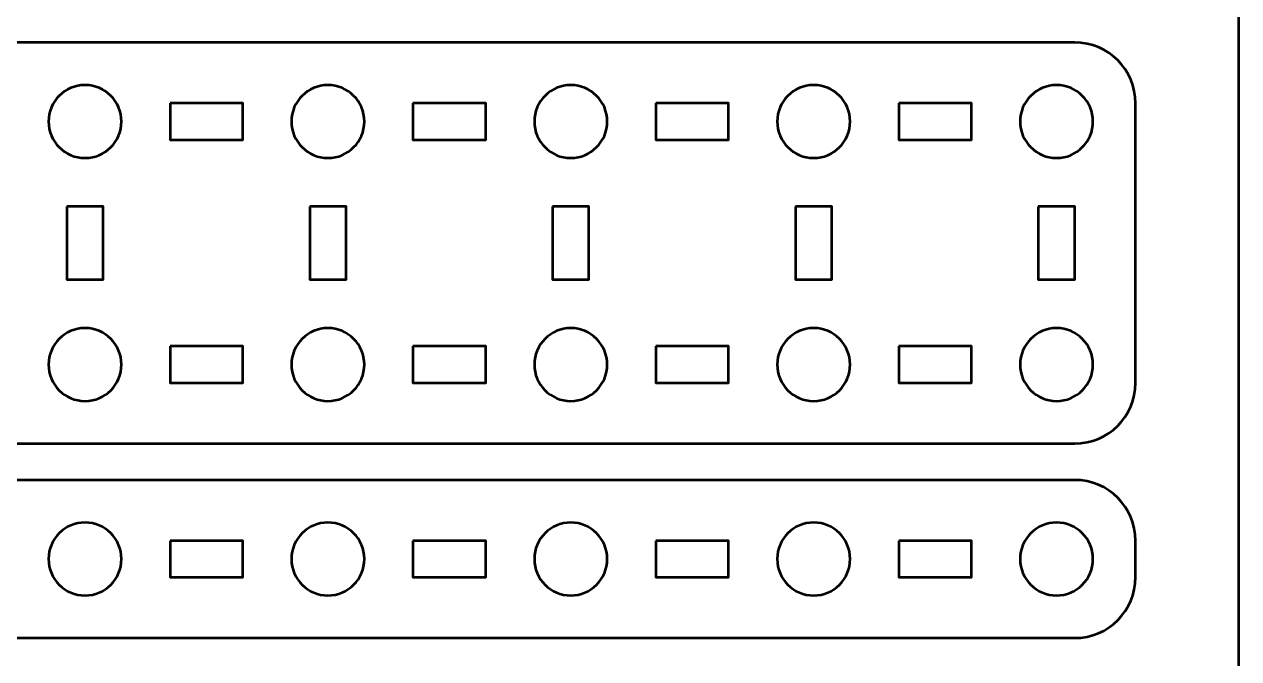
# Model space of a CAD drawing. Header units: centimetres. Extents: x -21 to 0, y -29.7 to 0.
# Drawn here: x -10 to 0, y -21.97 to -16.75 of the extents above; entities that cross this region are included whole.
import ezdxf

# ---------------------------------------------------------------- set-up
doc = ezdxf.new("R2010")
doc.units = ezdxf.units.CM
doc.header["$MEASUREMENT"] = 0
doc.layers.add('Layer 1', color=7, linetype='Continuous')

msp = doc.modelspace()

# ---------------------------------------------------------------- linework, layer by layer
at = {"layer": 'Layer 1', "color": 22, "lineweight": 53}
msp.add_open_spline([(-21.00003, -29.19996), (-21.00003, -29.19996), (-21.00003, -0.49992), (-21.00003, -0.49992), (-21.00003, -0.49992), (-21.00003, -0.22295), (-20.77694, 0.00004), (-20.49994, 0.00004), (-20.49994, 0.00004), (-20.49994, 0.00004), (-0.50008, 0.00004), (-0.50008, 0.00004), (-0.50008, 0.00004), (-0.22294, 0.00004), (0.00002, -0.22295), (0.00002, -0.49992), (0.00002, -0.49992), (0.00002, -0.49992), (0.00002, -29.19996), (0.00002, -29.19996), (0.00002, -29.19996), (0.00002, -29.47696), (-0.22294, -29.70005), (-0.50008, -29.70005), (-0.50008, -29.70005), (-0.50008, -29.70005), (-20.49994, -29.70005), (-20.49994, -29.70005), (-20.49994, -29.70005), (-20.77694, -29.70005), (-21.00003, -29.47696), (-21.00003, -29.19996)], degree=3, knots=[0, 0, 0, 0, 0.125, 0.125, 0.125, 0.125, 0.25, 0.25, 0.25, 0.25, 0.375, 0.375, 0.375, 0.375, 0.5, 0.5, 0.5, 0.5, 0.625, 0.625, 0.625, 0.625, 0.75, 0.75, 0.75, 0.75, 0.875, 0.875, 0.875, 0.875, 1, 1, 1, 1], dxfattribs=at)
at = {"layer": 'Layer 1', "color": 2, "lineweight": 53}
for points in [[(-19.64994, -16.90001), (-19.64994, -16.90001), (-1.35007, -16.90001), (-1.35007, -16.90001), (-1.35007, -16.90001), (-1.07307, -16.90001), (-0.84997, -17.12311), (-0.84997, -17.40011), (-0.84997, -17.40011), (-0.84997, -17.40011), (-0.84997, -19.70003), (-0.84997, -19.70003), (-0.84997, -19.70003), (-0.84997, -19.97704), (-1.07307, -20.19999), (-1.35007, -20.19999), (-1.35007, -20.19999), (-1.35007, -20.19999), (-19.64994, -20.19999), (-19.64994, -20.19999), (-19.64994, -20.19999), (-19.92694, -20.19999), (-20.15003, -19.97704), (-20.15003, -19.70003), (-20.15003, -19.70003), (-20.15003, -19.70003), (-20.15003, -17.40011), (-20.15003, -17.40011), (-20.15003, -17.40011), (-20.15003, -17.12311), (-19.92694, -16.90001), (-19.64994, -16.90001)], [(-19.64997, -20.50008), (-19.64997, -20.50008), (-1.35004, -20.50008), (-1.35004, -20.50008), (-1.35004, -20.50008), (-1.07304, -20.50008), (-0.84994, -20.72317), (-0.84994, -21.00017), (-0.84994, -21.00017), (-0.84994, -21.00017), (-0.84994, -21.30018), (-0.84994, -21.30018), (-0.84994, -21.30018), (-0.84994, -21.57714), (-1.07304, -21.8001), (-1.35004, -21.8001), (-1.35004, -21.8001), (-1.35004, -21.8001), (-19.64997, -21.8001), (-19.64997, -21.8001), (-19.64997, -21.8001), (-19.92697, -21.8001), (-20.15006, -21.57714), (-20.15006, -21.30018), (-20.15006, -21.30018), (-20.15006, -21.30018), (-20.15006, -21.00017), (-20.15006, -21.00017), (-20.15006, -21.00017), (-20.15006, -20.72317), (-19.92697, -20.50008), (-19.64997, -20.50008)]]:
    msp.add_open_spline(points, degree=3, knots=[0, 0, 0, 0, 0.125, 0.125, 0.125, 0.125, 0.25, 0.25, 0.25, 0.25, 0.375, 0.375, 0.375, 0.375, 0.5, 0.5, 0.5, 0.5, 0.625, 0.625, 0.625, 0.625, 0.75, 0.75, 0.75, 0.75, 0.875, 0.875, 0.875, 0.875, 1, 1, 1, 1], dxfattribs=at)
at = {"layer": 'Layer 1', "lineweight": 53}
for points in [[(-9.20005, -17.55004), (-9.20005, -17.71581), (-9.33439, -17.85004), (-9.50002, -17.85004), (-9.50002, -17.85004), (-9.66568, -17.85004), (-9.80002, -17.71581), (-9.80002, -17.55004), (-9.80002, -17.55004), (-9.80002, -17.38438), (-9.66568, -17.25004), (-9.50002, -17.25004), (-9.50002, -17.25004), (-9.33439, -17.25004), (-9.20005, -17.38438), (-9.20005, -17.55004)], [(-7.19995, -17.55004), (-7.19995, -17.71581), (-7.33433, -17.85004), (-7.49996, -17.85004), (-7.49996, -17.85004), (-7.66573, -17.85004), (-7.79996, -17.71581), (-7.79996, -17.55004), (-7.79996, -17.55004), (-7.79996, -17.38438), (-7.66573, -17.25004), (-7.49996, -17.25004), (-7.49996, -17.25004), (-7.33433, -17.25004), (-7.19995, -17.38438), (-7.19995, -17.55004)], [(-5.20003, -17.55004), (-5.20003, -17.71581), (-5.33437, -17.85004), (-5.50002, -17.85004), (-5.50002, -17.85004), (-5.66565, -17.85004), (-5.80003, -17.71581), (-5.80003, -17.55004), (-5.80003, -17.55004), (-5.80003, -17.38438), (-5.66565, -17.25004), (-5.50002, -17.25004), (-5.50002, -17.25004), (-5.33437, -17.25004), (-5.20003, -17.38438), (-5.20003, -17.55004)], [(-3.20006, -17.55004), (-3.20006, -17.71581), (-3.3343, -17.85004), (-3.50007, -17.85004), (-3.50007, -17.85004), (-3.66573, -17.85004), (-3.80007, -17.71581), (-3.80007, -17.55004), (-3.80007, -17.55004), (-3.80007, -17.38438), (-3.66573, -17.25004), (-3.50007, -17.25004), (-3.50007, -17.25004), (-3.3343, -17.25004), (-3.20006, -17.38438), (-3.20006, -17.55004)], [(-1.2, -17.55004), (-1.2, -17.71581), (-1.33437, -17.85004), (-1.5, -17.85004), (-1.5, -17.85004), (-1.66577, -17.85004), (-1.8, -17.71581), (-1.8, -17.55004), (-1.8, -17.55004), (-1.8, -17.38438), (-1.66577, -17.25004), (-1.5, -17.25004), (-1.5, -17.25004), (-1.33437, -17.25004), (-1.2, -17.38438), (-1.2, -17.55004)], [(-8.8, -17.40011), (-8.8, -17.40011), (-8.20001, -17.40011), (-8.20001, -17.40011), (-8.20001, -17.40011), (-8.20001, -17.40011), (-8.20001, -17.70011), (-8.20001, -17.70011), (-8.20001, -17.70011), (-8.20001, -17.70011), (-8.8, -17.70011), (-8.8, -17.70011), (-8.8, -17.70011), (-8.8, -17.70011), (-8.8, -17.40011), (-8.8, -17.40011)], [(-6.80005, -17.40011), (-6.80005, -17.40011), (-6.20004, -17.40011), (-6.20004, -17.40011), (-6.20004, -17.40011), (-6.20004, -17.40011), (-6.20004, -17.70011), (-6.20004, -17.70011), (-6.20004, -17.70011), (-6.20004, -17.70011), (-6.80005, -17.70011), (-6.80005, -17.70011), (-6.80005, -17.70011), (-6.80005, -17.70011), (-6.80005, -17.40011), (-6.80005, -17.40011)], [(-4.79998, -17.40011), (-4.79998, -17.40011), (-4.19998, -17.40011), (-4.19998, -17.40011), (-4.19998, -17.40011), (-4.19998, -17.40011), (-4.19998, -17.70011), (-4.19998, -17.70011), (-4.19998, -17.70011), (-4.19998, -17.70011), (-4.79998, -17.70011), (-4.79998, -17.70011), (-4.79998, -17.70011), (-4.79998, -17.70011), (-4.79998, -17.40011), (-4.79998, -17.40011)], [(-2.80005, -17.40011), (-2.80005, -17.40011), (-2.20004, -17.40011), (-2.20004, -17.40011), (-2.20004, -17.40011), (-2.20004, -17.40011), (-2.20004, -17.70011), (-2.20004, -17.70011), (-2.20004, -17.70011), (-2.20004, -17.70011), (-2.80005, -17.70011), (-2.80005, -17.70011), (-2.80005, -17.70011), (-2.80005, -17.70011), (-2.80005, -17.40011), (-2.80005, -17.40011)], [(-9.64995, -18.25006), (-9.64995, -18.25006), (-9.34995, -18.25006), (-9.34995, -18.25006), (-9.34995, -18.25006), (-9.34995, -18.25006), (-9.34995, -18.85005), (-9.34995, -18.85005), (-9.34995, -18.85005), (-9.34995, -18.85005), (-9.64995, -18.85005), (-9.64995, -18.85005), (-9.64995, -18.85005), (-9.64995, -18.85005), (-9.64995, -18.25006), (-9.64995, -18.25006)], [(-7.65003, -18.25006), (-7.65003, -18.25006), (-7.35003, -18.25006), (-7.35003, -18.25006), (-7.35003, -18.25006), (-7.35003, -18.25006), (-7.35003, -18.85005), (-7.35003, -18.85005), (-7.35003, -18.85005), (-7.35003, -18.85005), (-7.65003, -18.85005), (-7.65003, -18.85005), (-7.65003, -18.85005), (-7.65003, -18.85005), (-7.65003, -18.25006), (-7.65003, -18.25006)], [(-5.6501, -18.25006), (-5.6501, -18.25006), (-5.35009, -18.25006), (-5.35009, -18.25006), (-5.35009, -18.25006), (-5.35009, -18.25006), (-5.35009, -18.85005), (-5.35009, -18.85005), (-5.35009, -18.85005), (-5.35009, -18.85005), (-5.6501, -18.85005), (-5.6501, -18.85005), (-5.6501, -18.85005), (-5.6501, -18.85005), (-5.6501, -18.25006), (-5.6501, -18.25006)], [(-3.65, -18.25006), (-3.65, -18.25006), (-3.34999, -18.25006), (-3.34999, -18.25006), (-3.34999, -18.25006), (-3.34999, -18.25006), (-3.34999, -18.85005), (-3.34999, -18.85005), (-3.34999, -18.85005), (-3.34999, -18.85005), (-3.65, -18.85005), (-3.65, -18.85005), (-3.65, -18.85005), (-3.65, -18.85005), (-3.65, -18.25006), (-3.65, -18.25006)], [(-1.65007, -18.25006), (-1.65007, -18.25006), (-1.35007, -18.25006), (-1.35007, -18.25006), (-1.35007, -18.25006), (-1.35007, -18.25006), (-1.35007, -18.85005), (-1.35007, -18.85005), (-1.35007, -18.85005), (-1.35007, -18.85005), (-1.65007, -18.85005), (-1.65007, -18.85005), (-1.65007, -18.85005), (-1.65007, -18.85005), (-1.65007, -18.25006), (-1.65007, -18.25006)], [(-9.20005, -19.5501), (-9.20005, -19.71573), (-9.33439, -19.85011), (-9.50002, -19.85011), (-9.50002, -19.85011), (-9.66568, -19.85011), (-9.80002, -19.71573), (-9.80002, -19.5501), (-9.80002, -19.5501), (-9.80002, -19.38433), (-9.66568, -19.2501), (-9.50002, -19.2501), (-9.50002, -19.2501), (-9.33439, -19.2501), (-9.20005, -19.38433), (-9.20005, -19.5501)], [(-7.19995, -19.5501), (-7.19995, -19.71573), (-7.33433, -19.85011), (-7.49996, -19.85011), (-7.49996, -19.85011), (-7.66573, -19.85011), (-7.79996, -19.71573), (-7.79996, -19.5501), (-7.79996, -19.5501), (-7.79996, -19.38433), (-7.66573, -19.2501), (-7.49996, -19.2501), (-7.49996, -19.2501), (-7.33433, -19.2501), (-7.19995, -19.38433), (-7.19995, -19.5501)], [(-5.20003, -19.5501), (-5.20003, -19.71573), (-5.33437, -19.85011), (-5.50002, -19.85011), (-5.50002, -19.85011), (-5.66565, -19.85011), (-5.80003, -19.71573), (-5.80003, -19.5501), (-5.80003, -19.5501), (-5.80003, -19.38433), (-5.66565, -19.2501), (-5.50002, -19.2501), (-5.50002, -19.2501), (-5.33437, -19.2501), (-5.20003, -19.38433), (-5.20003, -19.5501)], [(-3.20006, -19.5501), (-3.20006, -19.71573), (-3.3343, -19.85011), (-3.50007, -19.85011), (-3.50007, -19.85011), (-3.66573, -19.85011), (-3.80007, -19.71573), (-3.80007, -19.5501), (-3.80007, -19.5501), (-3.80007, -19.38433), (-3.66573, -19.2501), (-3.50007, -19.2501), (-3.50007, -19.2501), (-3.3343, -19.2501), (-3.20006, -19.38433), (-3.20006, -19.5501)], [(-1.2, -19.5501), (-1.2, -19.71573), (-1.33437, -19.85011), (-1.5, -19.85011), (-1.5, -19.85011), (-1.66577, -19.85011), (-1.8, -19.71573), (-1.8, -19.5501), (-1.8, -19.5501), (-1.8, -19.38433), (-1.66577, -19.2501), (-1.5, -19.2501), (-1.5, -19.2501), (-1.33437, -19.2501), (-1.2, -19.38433), (-1.2, -19.5501)], [(-8.8, -19.40003), (-8.8, -19.40003), (-8.20001, -19.40003), (-8.20001, -19.40003), (-8.20001, -19.40003), (-8.20001, -19.40003), (-8.20001, -19.70003), (-8.20001, -19.70003), (-8.20001, -19.70003), (-8.20001, -19.70003), (-8.8, -19.70003), (-8.8, -19.70003), (-8.8, -19.70003), (-8.8, -19.70003), (-8.8, -19.40003), (-8.8, -19.40003)], [(-6.80005, -19.40003), (-6.80005, -19.40003), (-6.20004, -19.40003), (-6.20004, -19.40003), (-6.20004, -19.40003), (-6.20004, -19.40003), (-6.20004, -19.70003), (-6.20004, -19.70003), (-6.20004, -19.70003), (-6.20004, -19.70003), (-6.80005, -19.70003), (-6.80005, -19.70003), (-6.80005, -19.70003), (-6.80005, -19.70003), (-6.80005, -19.40003), (-6.80005, -19.40003)], [(-4.79998, -19.40003), (-4.79998, -19.40003), (-4.19998, -19.40003), (-4.19998, -19.40003), (-4.19998, -19.40003), (-4.19998, -19.40003), (-4.19998, -19.70003), (-4.19998, -19.70003), (-4.19998, -19.70003), (-4.19998, -19.70003), (-4.79998, -19.70003), (-4.79998, -19.70003), (-4.79998, -19.70003), (-4.79998, -19.70003), (-4.79998, -19.40003), (-4.79998, -19.40003)], [(-2.80005, -19.40003), (-2.80005, -19.40003), (-2.20004, -19.40003), (-2.20004, -19.40003), (-2.20004, -19.40003), (-2.20004, -19.40003), (-2.20004, -19.70003), (-2.20004, -19.70003), (-2.20004, -19.70003), (-2.20004, -19.70003), (-2.80005, -19.70003), (-2.80005, -19.70003), (-2.80005, -19.70003), (-2.80005, -19.70003), (-2.80005, -19.40003), (-2.80005, -19.40003)], [(-9.20005, -21.1501), (-9.20005, -21.31588), (-9.33439, -21.45011), (-9.50002, -21.45011), (-9.50002, -21.45011), (-9.66568, -21.45011), (-9.80002, -21.31588), (-9.80002, -21.1501), (-9.80002, -21.1501), (-9.80002, -20.98444), (-9.66568, -20.8501), (-9.50002, -20.8501), (-9.50002, -20.8501), (-9.33439, -20.8501), (-9.20005, -20.98444), (-9.20005, -21.1501)], [(-7.19994, -21.1501), (-7.19994, -21.31588), (-7.33432, -21.45011), (-7.49995, -21.45011), (-7.49995, -21.45011), (-7.66572, -21.45011), (-7.79995, -21.31588), (-7.79995, -21.1501), (-7.79995, -21.1501), (-7.79995, -20.98444), (-7.66572, -20.8501), (-7.49995, -20.8501), (-7.49995, -20.8501), (-7.33432, -20.8501), (-7.19994, -20.98444), (-7.19994, -21.1501)], [(-5.20001, -21.1501), (-5.20001, -21.31588), (-5.33435, -21.45011), (-5.50001, -21.45011), (-5.50001, -21.45011), (-5.66564, -21.45011), (-5.80002, -21.31588), (-5.80002, -21.1501), (-5.80002, -21.1501), (-5.80002, -20.98444), (-5.66564, -20.8501), (-5.50001, -20.8501), (-5.50001, -20.8501), (-5.33435, -20.8501), (-5.20001, -20.98444), (-5.20001, -21.1501)], [(-3.20004, -21.1501), (-3.20004, -21.31588), (-3.33428, -21.45011), (-3.50005, -21.45011), (-3.50005, -21.45011), (-3.66571, -21.45011), (-3.80005, -21.31588), (-3.80005, -21.1501), (-3.80005, -21.1501), (-3.80005, -20.98444), (-3.66571, -20.8501), (-3.50005, -20.8501), (-3.50005, -20.8501), (-3.33428, -20.8501), (-3.20004, -20.98444), (-3.20004, -21.1501)], [(-1.19997, -21.1501), (-1.19997, -21.31588), (-1.33434, -21.45011), (-1.49997, -21.45011), (-1.49997, -21.45011), (-1.66574, -21.45011), (-1.79997, -21.31588), (-1.79997, -21.1501), (-1.79997, -21.1501), (-1.79997, -20.98444), (-1.66574, -20.8501), (-1.49997, -20.8501), (-1.49997, -20.8501), (-1.33434, -20.8501), (-1.19997, -20.98444), (-1.19997, -21.1501)], [(-8.8, -21.00017), (-8.8, -21.00017), (-8.2, -21.00017), (-8.2, -21.00017), (-8.2, -21.00017), (-8.2, -21.00017), (-8.2, -21.30018), (-8.2, -21.30018), (-8.2, -21.30018), (-8.2, -21.30018), (-8.8, -21.30018), (-8.8, -21.30018), (-8.8, -21.30018), (-8.8, -21.30018), (-8.8, -21.00017), (-8.8, -21.00017)], [(-6.80004, -21.00017), (-6.80004, -21.00017), (-6.20003, -21.00017), (-6.20003, -21.00017), (-6.20003, -21.00017), (-6.20003, -21.00017), (-6.20003, -21.30018), (-6.20003, -21.30018), (-6.20003, -21.30018), (-6.20003, -21.30018), (-6.80004, -21.30018), (-6.80004, -21.30018), (-6.80004, -21.30018), (-6.80004, -21.30018), (-6.80004, -21.00017), (-6.80004, -21.00017)], [(-4.79996, -21.00017), (-4.79996, -21.00017), (-4.19996, -21.00017), (-4.19996, -21.00017), (-4.19996, -21.00017), (-4.19996, -21.00017), (-4.19996, -21.30018), (-4.19996, -21.30018), (-4.19996, -21.30018), (-4.19996, -21.30018), (-4.79996, -21.30018), (-4.79996, -21.30018), (-4.79996, -21.30018), (-4.79996, -21.30018), (-4.79996, -21.00017), (-4.79996, -21.00017)], [(-2.80003, -21.00017), (-2.80003, -21.00017), (-2.20002, -21.00017), (-2.20002, -21.00017), (-2.20002, -21.00017), (-2.20002, -21.00017), (-2.20002, -21.30018), (-2.20002, -21.30018), (-2.20002, -21.30018), (-2.20002, -21.30018), (-2.80003, -21.30018), (-2.80003, -21.30018), (-2.80003, -21.30018), (-2.80003, -21.30018), (-2.80003, -21.00017), (-2.80003, -21.00017)]]:
    msp.add_open_spline(points, degree=3, knots=[0, 0, 0, 0, 0.25, 0.25, 0.25, 0.25, 0.5, 0.5, 0.5, 0.5, 0.75, 0.75, 0.75, 0.75, 1, 1, 1, 1], dxfattribs=at)

doc.saveas('drawing.dxf')
